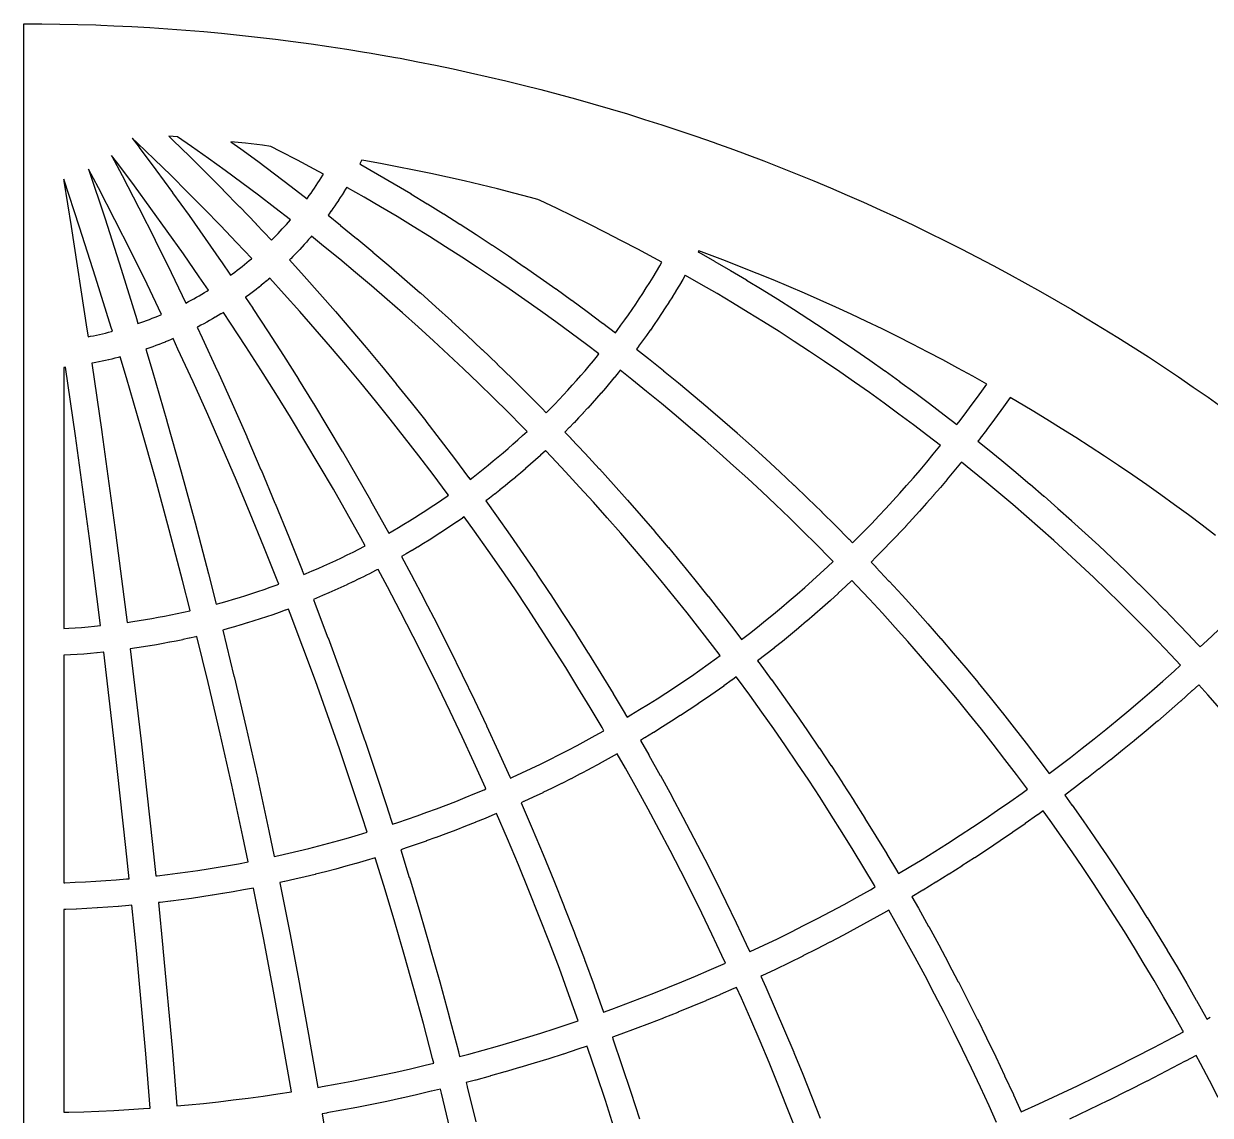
# Model space of a CAD drawing. Header units: millimetres. Extents: x -8 to 148, y -8 to 148.
# Drawn here: x 0 to 85.2, y 69.9 to 148.3 of the extents above; entities that cross this region are included whole.
import ezdxf

# ---------------------------------------------------------------- set-up
doc = ezdxf.new("R2010")
doc.units = ezdxf.units.MM
doc.layers.add('CUT_INNER', color=6, linetype='Continuous')
doc.layers.add('CUT_OUTER', color=1, linetype='Continuous')

msp = doc.modelspace()

# ---------------------------------------------------------------- linework, layer by layer
at = {"layer": 'CUT_INNER'}
for points in [[(11.7728, 136.2113), (10.579, 137.3948), (9.3749, 138.5678), (8.1606, 139.7302), (7.785, 140.0836), (8.2834, 139.4281), (8.2884, 139.4214), (9.4931, 137.8082), (9.498, 137.8015), (10.6885, 136.1779), (10.6935, 136.1711), (11.8698, 134.5371), (11.8746, 134.5303), (13.0366, 132.8861), (13.0414, 132.8792), (14.189, 131.225), (14.1938, 131.2181), (14.8558, 130.2458), (14.9832, 130.3392), (15.1593, 130.4707), (15.3343, 130.6038), (15.5081, 130.7383), (15.6807, 130.8744), (15.8521, 131.012), (16.0224, 131.1511), (16.1914, 131.2917), (16.3591, 131.4337), (16.3751, 131.4474), (15.2918, 132.599), (14.1293, 133.8134), (12.9563, 135.0175)], [(14.4683, 137.7611), (13.2623, 138.6293), (12.0487, 139.4869), (11.0413, 140.1858), (11.0329, 140.1865), (10.4123, 140.2326), (10.7056, 139.9518), (10.7116, 139.946), (11.9218, 138.7672), (11.9277, 138.7613), (13.1275, 137.5719), (13.1334, 137.566), (14.3228, 136.3662), (14.3287, 136.3602), (15.5075, 135.1501), (15.5134, 135.1441), (16.6816, 133.9237), (16.6874, 133.9176), (17.7854, 132.7504), (17.8115, 132.7763), (17.9663, 132.9324), (18.1197, 133.0898), (18.2717, 133.2486), (18.4223, 133.4087), (18.5715, 133.5701), (18.7193, 133.7328), (18.8657, 133.8968), (19.0106, 134.0621), (19.1541, 134.2286), (19.1555, 134.2303), (18.0401, 135.0939), (16.8573, 135.9933), (15.6666, 136.8824)], [(17.7552, 139.4932), (17.1373, 139.5718), (15.9186, 139.716), (14.8811, 139.8297), (15.5934, 139.3169), (15.6002, 139.3119), (16.8053, 138.4283), (16.812, 138.4233), (18.0094, 137.5292), (18.0161, 137.5242), (19.2056, 136.6196), (19.2123, 136.6145), (20.3456, 135.737), (20.3786, 135.7819), (20.507, 135.9603), (20.6339, 136.1398), (20.7591, 136.3204), (20.8829, 136.5021), (21.005, 136.6849), (21.1255, 136.8687), (21.2444, 137.0536), (21.3617, 137.2395), (21.4774, 137.4264), (21.5179, 137.4932), (20.8692, 137.8491), (19.6634, 138.497), (18.452, 139.1344)], [(9.1377, 135.0459), (7.9521, 136.6628), (6.7525, 138.2693), (6.3139, 138.8462), (7.0739, 137.4016), (7.0777, 137.3942), (8.2629, 135.0931), (8.2667, 135.0857), (9.4317, 132.7744), (9.4354, 132.7669), (10.5802, 130.4455), (10.5838, 130.4379), (11.6396, 128.2491), (11.8257, 128.347), (12.0193, 128.451), (12.212, 128.5567), (12.4038, 128.6641), (12.5946, 128.7732), (12.7845, 128.8839), (12.9734, 128.9963), (13.1614, 129.1104), (13.2632, 129.1734), (12.6091, 130.134), (11.4663, 131.7814), (10.3091, 133.4187)], [(41.7803, 133.3193), (40.6143, 133.907), (39.4432, 134.4845), (38.2671, 135.0518), (37.0861, 135.6088), (36.9201, 135.6853), (36.3951, 135.8285), (35.2084, 136.1409), (34.0191, 136.443), (32.8271, 136.7346), (31.6326, 137.0159), (30.4357, 137.2867), (29.2365, 137.5471), (28.0351, 137.797), (26.8316, 138.0364), (25.626, 138.2653), (24.4184, 138.4836), (24.2697, 138.5092), (24.2629, 138.4954), (24.2592, 138.4879), (24.1564, 138.2841), (24.1526, 138.2767), (24.1318, 138.2362), (24.2054, 138.195), (24.2127, 138.1909), (25.4084, 137.5075), (25.4156, 137.5033), (26.6053, 136.8095), (26.6125, 136.8052), (27.7961, 136.1011), (27.8033, 136.0968), (28.9807, 135.3823), (28.9878, 135.3779), (30.1589, 134.6532), (30.1661, 134.6488), (31.3308, 133.9139), (31.3379, 133.9094), (32.4962, 133.1643), (32.5032, 133.1598), (33.6549, 132.4047), (33.6619, 132.4), (34.807, 131.6349), (34.814, 131.6302), (35.9524, 130.8551), (35.9593, 130.8504), (37.0908, 130.0654), (37.0977, 130.0606), (38.2224, 129.2657), (38.2292, 129.2608), (39.3469, 128.4562), (39.3537, 128.4513), (40.4644, 127.6369), (40.4711, 127.6319), (41.5746, 126.8079), (41.5813, 126.8029), (42.4906, 126.1114), (42.6179, 126.282), (42.8915, 126.6551), (43.1618, 127.0306), (43.4288, 127.4084), (43.6925, 127.7885), (43.9529, 128.171), (44.2099, 128.5556), (44.4636, 128.9426), (44.7139, 129.3317), (44.9608, 129.723), (45.2042, 130.1164), (45.4442, 130.5119), (45.6808, 130.9095), (45.8345, 131.1731), (45.2469, 131.4954), (44.0967, 132.1135), (42.9411, 132.7214)], [(8.1198, 127.0571), (8.1223, 127.0491), (8.2055, 126.7725), (8.4084, 126.8433), (8.6152, 126.9176), (8.8215, 126.9937), (9.027, 127.0715), (9.2319, 127.1512), (9.4361, 127.2327), (9.6395, 127.3159), (9.8422, 127.4009), (9.9042, 127.4275), (8.8563, 129.6), (7.7153, 131.9139), (6.554, 134.2177), (5.3727, 136.5114), (4.6601, 137.8658), (5.8391, 134.2905), (5.8417, 134.2825), (6.9953, 130.6788), (6.9978, 130.6708)], [(2.88, 137.1332), (2.88, 136.993), (3.4076, 133.7534), (3.4089, 133.7451), (4.5427, 126.3791), (4.5439, 126.3708), (4.6228, 125.8264), (4.8063, 125.8613), (5.0219, 125.9042), (5.2371, 125.9489), (5.452, 125.9956), (5.6664, 126.0441), (5.8803, 126.0945), (6.0938, 126.1467), (6.3069, 126.2008), (6.3677, 126.2168), (6.285, 126.4917), (5.1654, 130.0974), (4.0144, 133.6932)], [(37.1109, 127.7002), (35.993, 128.4902), (34.8683, 129.2704), (33.7368, 130.0408), (32.5987, 130.8013), (31.454, 131.5518), (30.3027, 132.2923), (29.1451, 133.0228), (27.9811, 133.7431), (26.8108, 134.4532), (25.6344, 135.153), (24.452, 135.8426), (23.2636, 136.5219), (23.197, 136.5592), (23.1167, 136.4268), (23.1123, 136.4196), (22.9922, 136.2256), (22.9878, 136.2185), (22.866, 136.0255), (22.8615, 136.0184), (22.738, 135.8265), (22.7335, 135.8195), (22.6084, 135.6286), (22.6037, 135.6217), (22.477, 135.4319), (22.4723, 135.425), (22.3438, 135.2364), (22.3391, 135.2294), (22.209, 135.042), (22.2042, 135.0351), (22.0725, 134.8487), (22.0677, 134.8419), (21.9343, 134.6567), (21.9294, 134.6499), (21.8529, 134.5456), (22.746, 133.8288), (22.7525, 133.8235), (23.9097, 132.878), (23.9162, 132.8727), (25.0651, 131.9171), (25.0715, 131.9118), (26.2121, 130.9462), (26.2184, 130.9408), (27.3505, 129.9653), (27.3568, 129.9598), (28.4804, 128.9745), (28.4866, 128.969), (29.6015, 127.9739), (29.6078, 127.9683), (30.7139, 126.9635), (30.7201, 126.9579), (31.8174, 125.9435), (31.8236, 125.9378), (32.912, 124.9139), (32.9181, 124.9081), (33.9976, 123.8747), (34.0036, 123.8689), (35.074, 122.8261), (35.08, 122.8203), (36.1413, 121.7682), (36.1472, 121.7623), (37.1992, 120.701), (37.2051, 120.695), (37.5254, 120.3662), (37.8142, 120.6576), (38.1371, 120.989), (38.457, 121.3232), (38.774, 121.6602), (39.0881, 121.9999), (39.3991, 122.3424), (39.7072, 122.6876), (40.0123, 123.0354), (40.3143, 123.3859), (40.6132, 123.739), (40.909, 124.0947), (41.2018, 124.453), (41.3146, 124.5936), (40.4224, 125.272), (39.3257, 126.091), (38.2218, 126.9004)], [(32.6668, 122.4907), (31.5934, 123.5183), (30.5111, 124.5364), (29.4199, 125.5451), (28.3199, 126.5442), (27.2113, 127.5337), (26.0941, 128.5135), (24.9683, 129.4835), (23.8342, 130.4436), (22.6917, 131.3938), (21.5409, 132.334), (20.6626, 133.039), (20.6168, 132.9849), (20.6113, 132.9785), (20.4624, 132.8056), (20.4569, 132.7993), (20.3064, 132.6277), (20.3009, 132.6215), (20.1489, 132.4512), (20.1433, 132.445), (19.9899, 132.2761), (19.9842, 132.2699), (19.8293, 132.1023), (19.8236, 132.0962), (19.6673, 131.93), (19.6615, 131.9239), (19.5037, 131.7591), (19.4979, 131.7531), (19.3386, 131.5896), (19.3328, 131.5836), (19.1721, 131.4216), (19.1662, 131.4156), (19.0893, 131.3394), (20.139, 130.1837), (20.1446, 130.1775), (21.2695, 128.9171), (21.2751, 128.9108), (22.389, 127.6407), (22.3944, 127.6344), (23.4972, 126.3545), (23.5027, 126.3482), (24.5942, 125.0588), (24.5996, 125.0523), (25.6799, 123.7535), (25.6852, 123.747), (26.7541, 122.4387), (26.7594, 122.4322), (27.8168, 121.1147), (27.822, 121.1081), (28.8679, 119.7814), (28.8731, 119.7748), (29.9074, 118.439), (29.9125, 118.4324), (30.9351, 117.0876), (30.9401, 117.0809), (31.9509, 115.7273), (31.9559, 115.7205), (32.053, 115.5881), (32.2746, 115.7565), (32.6404, 116.0398), (33.0037, 116.3262), (33.3645, 116.6158), (33.7228, 116.9085), (34.0785, 117.2044), (34.4316, 117.5033), (34.7821, 117.8053), (35.13, 118.1103), (35.4751, 118.4184), (35.8176, 118.7295), (36.1448, 119.0319), (35.8327, 119.3523), (34.7866, 120.4076), (33.7312, 121.4538)], [(48.4727, 131.9025), (48.48, 131.8984), (49.621, 131.2463), (49.6282, 131.2421), (50.7634, 130.5801), (50.7706, 130.5758), (51.9, 129.9039), (51.9072, 129.8996), (53.0306, 129.2179), (53.0378, 129.2135), (54.1552, 128.522), (54.1623, 128.5176), (55.2737, 127.8163), (55.2808, 127.8118), (56.386, 127.1009), (56.393, 127.0964), (57.492, 126.3758), (57.499, 126.3712), (58.5917, 125.6411), (58.5986, 125.6364), (59.6849, 124.8968), (59.6918, 124.8921), (60.7715, 124.1431), (60.7784, 124.1383), (61.8515, 123.3798), (61.8583, 123.3749), (62.9249, 122.6072), (62.9316, 122.6022), (63.9914, 121.8252), (63.9981, 121.8202), (65.0511, 121.0339), (65.0578, 121.0289), (66.1038, 120.2335), (66.1105, 120.2284), (67.0244, 119.5207), (67.1661, 119.7037), (67.6133, 120.2918), (68.0554, 120.8838), (68.4922, 121.4796), (68.9239, 122.0792), (69.1719, 122.4301), (68.1739, 122.989), (67.0981, 123.5792), (66.0171, 124.1601), (64.9311, 124.7314), (63.8401, 125.2933), (62.7443, 125.8456), (61.6437, 126.3884), (60.5385, 126.9215), (59.4286, 127.445), (58.3142, 127.9587), (57.1953, 128.4627), (56.0721, 128.957), (54.9446, 129.4414), (53.8129, 129.9159), (52.6772, 130.3806), (51.5374, 130.8353), (50.3937, 131.2801), (49.2462, 131.7148), (48.489, 131.9941), (48.4474, 131.9167)], [(27.3575, 118.596), (26.3168, 119.9162), (25.2646, 121.2272), (24.201, 122.529), (23.1261, 123.8214), (22.04, 125.1044), (20.9427, 126.3779), (19.8343, 127.6418), (18.7149, 128.8959), (17.6789, 130.0364), (17.6093, 129.9764), (17.6029, 129.971), (17.4287, 129.8235), (17.4223, 129.8182), (17.2469, 129.6722), (17.2404, 129.6669), (17.0637, 129.5225), (17.0572, 129.5173), (16.8792, 129.3744), (16.8726, 129.3692), (16.6934, 129.2279), (16.6868, 129.2228), (16.5064, 129.0831), (16.4998, 129.078), (16.3181, 128.9399), (16.3114, 128.9348), (16.1286, 128.7983), (16.1219, 128.7933), (15.9378, 128.6584), (15.931, 128.6534), (15.9294, 128.6522), (16.4502, 127.8729), (16.4548, 127.8659), (17.5587, 126.1821), (17.5632, 126.1751), (18.6524, 124.4818), (18.6569, 124.4747), (19.7313, 122.772), (19.7357, 122.7649), (20.7952, 121.0528), (20.7995, 121.0457), (21.844, 119.3244), (21.8483, 119.3173), (22.8777, 117.587), (22.882, 117.5797), (23.8963, 115.8405), (23.9005, 115.8333), (24.8995, 114.0853), (24.9036, 114.078), (25.8874, 112.3214), (25.8915, 112.314), (26.2101, 111.7332), (26.5084, 111.9037), (26.908, 112.1368), (27.3057, 112.3733), (27.7012, 112.6133), (28.0946, 112.8568), (28.4859, 113.1037), (28.875, 113.354), (29.2619, 113.6076), (29.6466, 113.8647), (30.029, 114.125), (30.4092, 114.3888), (30.503, 114.455), (30.41, 114.5818), (29.4042, 115.9288), (28.3867, 117.2669)], [(60.74, 121.8143), (59.6737, 122.5679), (58.6008, 123.3122), (57.5215, 124.047), (56.4358, 124.7725), (55.3438, 125.4884), (54.2456, 126.1948), (53.1413, 126.8915), (52.031, 127.5786), (50.9147, 128.256), (49.7925, 128.9236), (48.6646, 129.5814), (47.5309, 130.2294), (47.5127, 130.2396), (47.3373, 129.9387), (47.333, 129.9314), (47.0922, 129.5266), (47.0879, 129.5194), (46.8435, 129.1167), (46.8391, 129.1096), (46.5912, 128.7091), (46.5868, 128.702), (46.3355, 128.3036), (46.331, 128.2965), (46.0761, 127.9004), (46.0716, 127.8933), (45.8133, 127.4994), (45.8087, 127.4924), (45.547, 127.1008), (45.5423, 127.0938), (45.2772, 126.7045), (45.2725, 126.6976), (45.004, 126.3106), (44.9992, 126.3037), (44.7273, 125.919), (44.7224, 125.9122), (44.4472, 125.5299), (44.4423, 125.5231), (44.1638, 125.1433), (44.1588, 125.1365), (44.0086, 124.9354), (44.8613, 124.2632), (44.8678, 124.258), (45.9419, 123.396), (45.9484, 123.3907), (47.0149, 122.5193), (47.0214, 122.514), (48.0803, 121.6334), (48.0867, 121.628), (49.1378, 120.7381), (49.1442, 120.7327), (50.1875, 119.8337), (50.1938, 119.8282), (51.2293, 118.9201), (51.2355, 118.9146), (52.263, 117.9975), (52.2692, 117.9919), (53.2887, 117.0659), (53.2949, 117.0603), (54.3062, 116.1254), (54.3123, 116.1197), (55.3154, 115.1761), (55.3215, 115.1703), (56.3164, 114.2179), (56.3224, 114.2121), (57.3089, 113.2511), (57.3149, 113.2452), (58.2929, 112.2756), (58.2989, 112.2697), (59.2684, 111.2916), (59.2743, 111.2857), (59.5186, 111.0349), (59.8644, 111.3777), (60.3845, 111.9024), (60.9001, 112.4316), (61.4109, 112.9653), (61.9172, 113.5034), (62.4187, 114.0459), (62.9154, 114.5928), (63.4074, 115.144), (63.8945, 115.6995), (64.3768, 116.2591), (64.8541, 116.823), (65.3265, 117.391), (65.794, 117.9632), (65.8346, 118.0137), (64.9383, 118.7077), (63.8989, 119.498), (62.8527, 120.2793), (61.7997, 121.0514)], [(21.2255, 116.6089), (20.2004, 118.332), (19.1603, 120.046), (18.1052, 121.751), (17.0354, 123.4466), (15.9507, 125.1329), (14.8514, 126.8096), (14.3368, 127.5798), (14.1681, 127.4755), (14.161, 127.4711), (13.9659, 127.3527), (13.9587, 127.3484), (13.7626, 127.2317), (13.7554, 127.2275), (13.5583, 127.1125), (13.551, 127.1083), (13.3529, 126.9951), (13.3456, 126.991), (13.1465, 126.8795), (13.1392, 126.8754), (12.9391, 126.7657), (12.9318, 126.7617), (12.7307, 126.6537), (12.7233, 126.6497), (12.5214, 126.5435), (12.514, 126.5396), (12.4604, 126.512), (12.816, 125.7581), (12.8196, 125.7505), (13.9032, 123.3999), (13.9067, 123.3923), (14.9697, 121.0324), (14.9731, 121.0247), (16.0156, 118.6556), (16.0189, 118.6479), (17.0406, 116.2698), (17.0439, 116.2621), (18.0448, 113.8751), (18.0481, 113.8674), (19.0281, 111.4718), (19.0313, 111.4641), (19.9904, 109.06), (19.9934, 109.0522), (20.1063, 108.7619), (20.2886, 108.8364), (20.7153, 109.0154), (21.1404, 109.198), (21.5639, 109.3843), (21.9857, 109.5744), (22.4059, 109.768), (22.8243, 109.9654), (23.241, 110.1664), (23.656, 110.371), (24.0691, 110.5793), (24.4804, 110.7911), (24.5243, 110.8142), (24.2102, 111.3869), (23.2305, 113.1362), (22.2356, 114.8769)], [(10.2763, 119.777), (11.3034, 116.1352), (11.3056, 116.1271), (12.3009, 112.4765), (12.3031, 112.4684), (13.2665, 108.8092), (13.2686, 108.8011), (13.819, 106.6338), (14.1681, 106.729), (14.6134, 106.8546), (15.0576, 106.984), (15.5006, 107.1174), (15.9425, 107.2546), (16.3831, 107.3956), (16.8225, 107.5405), (17.2606, 107.6892), (17.6974, 107.8418), (18.1328, 107.9981), (18.3169, 108.066), (18.2055, 108.3524), (17.2495, 110.7487), (16.2726, 113.1365), (15.2749, 115.5157), (14.2565, 117.8862), (13.2174, 120.2476), (12.1578, 122.5999), (11.0777, 124.9429), (10.7251, 125.6905), (10.5963, 125.6352), (10.5886, 125.6319), (10.3781, 125.5437), (10.3704, 125.5405), (10.1592, 125.454), (10.1514, 125.4509), (9.9395, 125.3663), (9.9317, 125.3633), (9.719, 125.2806), (9.7112, 125.2776), (9.4978, 125.1967), (9.4899, 125.1938), (9.2759, 125.1148), (9.268, 125.1119), (9.0532, 125.0348), (9.0453, 125.032), (8.8299, 124.9568), (8.822, 124.9541), (8.7592, 124.9328), (9.2128, 123.4258), (9.2152, 123.4177), (10.274, 119.785)], [(2.88, 123.632), (2.88, 104.8794), (3.2366, 104.8997), (3.6983, 104.9299), (4.1596, 104.9642), (4.6207, 105.0025), (5.0814, 105.0449), (5.5127, 105.0883), (4.7165, 111.3474), (3.7126, 118.7238), (2.999, 123.6451)], [(8.4295, 119.2518), (7.373, 122.8765), (6.9214, 124.3772), (6.7917, 124.343), (6.7836, 124.3409), (6.5624, 124.2848), (6.5543, 124.2827), (6.3326, 124.2285), (6.3245, 124.2265), (6.1023, 124.1742), (6.0942, 124.1724), (5.8716, 124.122), (5.8634, 124.1202), (5.6404, 124.0718), (5.6322, 124.07), (5.4088, 124.0235), (5.4006, 124.0219), (5.1768, 123.9774), (5.1686, 123.9758), (4.9444, 123.9332), (4.9362, 123.9317), (4.8985, 123.9249), (5.6133, 118.9952), (5.6145, 118.9869), (6.6195, 111.6022), (6.6206, 111.5939), (7.4184, 105.3225), (7.8364, 105.3831), (8.2937, 105.4535), (8.7503, 105.5279), (9.2063, 105.6062), (9.6615, 105.6886), (10.1161, 105.7749), (10.5698, 105.8651), (11.0228, 105.9593), (11.4749, 106.0575), (11.9262, 106.1596), (11.9567, 106.1668), (11.4087, 108.3245), (10.4474, 111.9755), (9.4544, 115.6181)], [(53.9968, 113.7804), (52.9998, 114.7184), (51.9946, 115.6475), (50.9814, 116.5679), (49.9602, 117.4794), (48.931, 118.3819), (47.894, 119.2754), (46.8493, 120.1599), (45.7969, 121.0351), (44.7369, 121.9012), (43.6693, 122.758), (42.8327, 123.4176), (42.6965, 123.248), (42.6913, 123.2415), (42.3932, 122.8767), (42.3879, 122.8702), (42.0867, 122.5081), (42.0813, 122.5017), (41.777, 122.1422), (41.7715, 122.1358), (41.4641, 121.779), (41.4586, 121.7726), (41.148, 121.4185), (41.1424, 121.4122), (40.8288, 121.0608), (40.8232, 121.0546), (40.5065, 120.7059), (40.5008, 120.6997), (40.1811, 120.3538), (40.1754, 120.3477), (39.8526, 120.0046), (39.8468, 119.9985), (39.5211, 119.6583), (39.5153, 119.6523), (39.1866, 119.3149), (39.1807, 119.3089), (38.86, 118.9853), (39.287, 118.5391), (39.2928, 118.5331), (40.3167, 117.4446), (40.3224, 117.4385), (41.3368, 116.3411), (41.3425, 116.335), (42.3472, 115.2288), (42.3528, 115.2226), (43.3479, 114.1077), (43.3535, 114.1014), (44.3388, 112.9779), (44.3443, 112.9716), (45.3197, 111.8395), (45.3252, 111.8331), (46.2907, 110.6926), (46.2961, 110.6862), (47.2516, 109.5372), (47.257, 109.5308), (48.2025, 108.3735), (48.2077, 108.367), (49.1431, 107.2016), (49.1483, 107.195), (50.0735, 106.0215), (50.0786, 106.0149), (50.9935, 104.8333), (50.9986, 104.8267), (51.5579, 104.0911), (52.1225, 104.5283), (52.7027, 104.9857), (53.2789, 105.4481), (53.851, 105.9156), (54.4191, 106.388), (54.9829, 106.8653), (55.5426, 107.3476), (56.0981, 107.8347), (56.6493, 108.3267), (57.1962, 108.8234), (57.7387, 109.3249), (58.138, 109.7006), (57.9019, 109.9429), (56.9383, 110.915), (55.9661, 111.8787), (54.9856, 112.8339)], [(45.7728, 108.3127), (44.8226, 109.4552), (43.8625, 110.5894), (42.8925, 111.7151), (41.9127, 112.8323), (40.9232, 113.941), (39.9241, 115.0409), (38.9154, 116.1321), (37.8972, 117.2144), (37.4793, 117.6511), (37.4699, 117.6422), (37.4637, 117.6365), (37.1178, 117.3168), (37.1117, 117.3111), (36.763, 116.9944), (36.7568, 116.9888), (36.4053, 116.6751), (36.3991, 116.6696), (36.0449, 116.359), (36.0386, 116.3535), (35.6818, 116.046), (35.6754, 116.0406), (35.3159, 115.7362), (35.3095, 115.7309), (34.9473, 115.4297), (34.9409, 115.4243), (34.5761, 115.1263), (34.5696, 115.121), (34.2022, 114.8262), (34.1957, 114.821), (33.8258, 114.5294), (33.8192, 114.5242), (33.4467, 114.2358), (33.4401, 114.2307), (33.1858, 114.0374), (33.9468, 112.9803), (33.9517, 112.9734), (34.9267, 111.5938), (34.9315, 111.5869), (35.8945, 110.1989), (35.8992, 110.192), (36.85, 108.7955), (36.8547, 108.7886), (37.7933, 107.3839), (37.7979, 107.3769), (38.7242, 105.9641), (38.7288, 105.957), (39.6427, 104.5362), (39.6472, 104.5291), (40.5487, 103.1003), (40.5531, 103.0932), (41.4421, 101.6567), (41.4465, 101.6495), (42.3229, 100.2052), (42.3272, 100.198), (43.191, 98.7462), (43.1952, 98.7389), (43.3288, 98.5099), (43.6037, 98.6734), (44.2353, 99.0567), (44.8635, 99.4455), (45.4883, 99.8397), (46.1097, 100.2394), (46.7276, 100.6445), (47.3419, 101.0549), (47.9525, 101.4707), (48.5596, 101.8918), (49.1629, 102.3182), (49.7625, 102.7499), (50.0214, 102.9397), (49.4728, 103.6612), (48.5631, 104.8361), (47.6431, 106.0031), (46.713, 107.162)], [(78.7262, 106.7221), (77.7909, 107.6332), (76.8477, 108.5361), (75.8966, 109.4308), (74.9378, 110.3172), (73.9712, 111.1951), (72.9971, 112.0646), (72.0153, 112.9255), (71.0262, 113.7778), (70.0296, 114.6215), (69.0257, 115.4565), (68.0145, 116.2826), (67.341, 116.8232), (67.2887, 116.7581), (67.2835, 116.7516), (66.8107, 116.173), (66.8054, 116.1665), (66.3276, 115.5921), (66.3222, 115.5857), (65.8395, 115.0154), (65.834, 115.009), (65.3463, 114.443), (65.3408, 114.4367), (64.8481, 113.8749), (64.8426, 113.8686), (64.3451, 113.3112), (64.3394, 113.305), (63.8371, 112.7519), (63.8314, 112.7457), (63.3242, 112.197), (63.3185, 112.1909), (62.8065, 111.6467), (62.8008, 111.6406), (62.2841, 111.1009), (62.2783, 111.0948), (61.7569, 110.5596), (61.751, 110.5537), (61.225, 110.023), (61.2191, 110.0171), (60.8529, 109.6541), (61.1935, 109.2983), (61.1993, 109.2922), (62.1429, 108.2891), (62.1486, 108.283), (63.0835, 107.2716), (63.0891, 107.2655), (64.0151, 106.246), (64.0207, 106.2398), (64.9378, 105.2123), (64.9433, 105.2061), (65.8514, 104.1706), (65.8569, 104.1643), (66.7559, 103.121), (66.7613, 103.1146), (67.6512, 102.0635), (67.6566, 102.057), (68.5372, 100.9982), (68.5425, 100.9917), (69.4139, 99.9252), (69.4192, 99.9187), (70.2812, 98.8446), (70.2864, 98.8381), (71.1391, 97.7565), (71.1442, 97.7499), (71.9874, 96.661), (71.9925, 96.6543), (72.8261, 95.5581), (72.8311, 95.5514), (73.636, 94.4735), (74.3112, 94.9776), (75.1689, 95.6298), (76.0209, 96.2895), (76.8672, 96.9566), (77.7075, 97.6311), (78.542, 98.3129), (79.3704, 99.0019), (80.1928, 99.6981), (81.0092, 100.4015), (81.8193, 101.112), (82.6232, 101.8295), (83.088, 102.2517), (82.3868, 102.997), (81.4839, 103.9402), (80.5728, 104.8755), (79.6535, 105.8028)], [(37.1162, 104.9148), (36.1945, 106.3207), (35.2606, 107.7184), (34.3145, 109.1079), (33.3563, 110.4891), (32.3861, 111.8619), (31.6356, 112.9044), (31.5139, 112.8184), (31.507, 112.8136), (31.12, 112.5451), (31.1131, 112.5404), (30.7237, 112.2753), (30.7168, 112.2706), (30.3251, 112.0089), (30.3181, 112.0043), (29.9242, 111.746), (29.9172, 111.7414), (29.521, 111.4866), (29.514, 111.4821), (29.1156, 111.2308), (29.1085, 111.2263), (28.708, 110.9785), (28.7008, 110.9741), (28.2981, 110.7297), (28.2909, 110.7254), (27.8861, 110.4846), (27.8789, 110.4803), (27.472, 110.243), (27.4648, 110.2388), (27.1295, 110.0472), (27.8168, 108.768), (27.8208, 108.7606), (28.7582, 106.9788), (28.7621, 106.9714), (29.6839, 105.1815), (29.6877, 105.174), (30.5939, 103.3761), (30.5977, 103.3686), (31.4882, 101.5629), (31.4918, 101.5554), (32.3665, 99.7419), (32.3701, 99.7344), (33.229, 97.9134), (33.2325, 97.9058), (34.0754, 96.0774), (34.0789, 96.0698), (34.9058, 94.2341), (34.9092, 94.2264), (34.9505, 94.1327), (35.1084, 94.2038), (35.7793, 94.5131), (36.4475, 94.8283), (37.113, 95.1493), (37.7756, 95.476), (38.4353, 95.8086), (39.0921, 96.1468), (39.7459, 96.4908), (40.3968, 96.8405), (41.0445, 97.1959), (41.6686, 97.5454), (41.5388, 97.7681), (40.6793, 99.2128), (39.8072, 100.6499), (38.9226, 102.0794), (38.0256, 103.501)], [(28.8775, 102.5157), (27.9751, 104.3061), (27.0571, 106.0885), (26.1235, 107.8629), (25.4436, 109.1283), (25.3707, 109.09), (25.3633, 109.0861), (24.9445, 108.8704), (24.937, 108.8666), (24.5164, 108.6546), (24.5089, 108.6509), (24.0865, 108.4426), (24.0789, 108.4389), (23.6547, 108.2342), (23.6471, 108.2306), (23.2211, 108.0297), (23.2135, 108.0262), (22.7857, 107.829), (22.7781, 107.8255), (22.3486, 107.632), (22.341, 107.6286), (21.9098, 107.4389), (21.9021, 107.4356), (21.4694, 107.2496), (21.4617, 107.2464), (21.0273, 107.0642), (21.0195, 107.061), (20.8023, 106.9721), (20.9315, 106.6399), (20.9345, 106.6321), (21.8516, 104.2116), (21.8545, 104.2038), (22.7504, 101.7754), (22.7532, 101.7676), (23.6279, 99.3315), (23.6307, 99.3236), (24.484, 96.88), (24.4867, 96.8721), (25.3187, 94.4211), (25.3214, 94.4132), (26.1319, 91.9551), (26.1345, 91.9471), (26.4911, 90.8333), (26.8633, 90.956), (27.5629, 91.1935), (28.2604, 91.4371), (28.9558, 91.6867), (29.6489, 91.9425), (30.3398, 92.2042), (31.0284, 92.472), (31.7146, 92.7457), (32.3984, 93.0255), (33.0797, 93.3112), (33.1929, 93.3598), (33.1535, 93.4493), (32.33, 95.2774), (31.4906, 97.0982), (30.6354, 98.9116), (29.7643, 100.7175)], [(67.9244, 98.7137), (67.0584, 99.7737), (66.1831, 100.8261), (65.2986, 101.8708), (64.4051, 102.9078), (63.5026, 103.937), (62.5911, 104.9582), (61.6707, 105.9714), (60.7416, 106.9766), (59.8037, 107.9736), (59.4723, 108.3197), (59.0512, 107.9236), (59.0451, 107.9179), (58.4964, 107.4107), (58.4902, 107.405), (57.9371, 106.9026), (57.9309, 106.897), (57.3735, 106.3995), (57.3672, 106.394), (56.8054, 105.9013), (56.7991, 105.8958), (56.2331, 105.4081), (56.2267, 105.4026), (55.6564, 104.9199), (55.65, 104.9145), (55.0755, 104.4367), (55.0691, 104.4314), (54.4905, 103.9586), (54.484, 103.9534), (53.9012, 103.4857), (53.8947, 103.4805), (53.3079, 103.0179), (53.3013, 103.0127), (52.7108, 102.5555), (52.8023, 102.4331), (52.8073, 102.4264), (53.6909, 101.2212), (53.6958, 101.2145), (54.5689, 100.0017), (54.5738, 99.9948), (55.4362, 98.7745), (55.441, 98.7676), (56.2928, 97.5398), (56.2976, 97.5329), (57.1386, 96.2977), (57.1433, 96.2907), (57.9735, 95.0482), (57.9781, 95.0412), (58.7975, 93.7915), (58.8021, 93.7845), (59.6105, 92.5276), (59.615, 92.5206), (60.4124, 91.2568), (60.4168, 91.2496), (61.2032, 89.9789), (61.2076, 89.9718), (61.9828, 88.6942), (61.9871, 88.687), (62.7512, 87.4028), (62.7554, 87.3956), (62.8184, 87.2875), (63.5961, 87.7502), (64.5173, 88.3092), (65.4336, 88.8762), (66.3449, 89.4512), (67.2512, 90.0341), (68.1523, 90.625), (69.0483, 91.2236), (69.939, 91.8301), (70.8243, 92.4443), (71.7043, 93.0662), (72.0857, 93.3407), (71.2952, 94.3992), (70.4667, 95.4888), (69.6287, 96.5712), (68.7812, 97.6461)], [(15.9725, 97.7507), (16.8076, 94.0601), (16.8094, 94.0519), (17.6122, 90.3542), (17.614, 90.346), (17.9946, 88.5163), (18.324, 88.5879), (19.0446, 88.7509), (19.7637, 88.9202), (20.4814, 89.0958), (21.1974, 89.2777), (21.9119, 89.4658), (22.6247, 89.6601), (23.3357, 89.8607), (24.045, 90.0674), (24.6609, 90.2528), (24.3072, 91.3578), (23.4993, 93.8079), (22.67, 96.251), (21.8194, 98.6867), (20.9476, 101.1148), (20.0546, 103.5353), (19.1406, 105.9479), (19.0129, 106.2763), (18.7934, 106.1953), (18.7855, 106.1924), (18.3422, 106.0333), (18.3343, 106.0305), (17.8896, 105.8752), (17.8817, 105.8725), (17.4357, 105.721), (17.4277, 105.7184), (16.9804, 105.5709), (16.9724, 105.5683), (16.5238, 105.4247), (16.5158, 105.4222), (16.066, 105.2825), (16.058, 105.28), (15.6069, 105.1443), (15.5989, 105.1419), (15.1467, 105.0101), (15.1386, 105.0078), (14.6853, 104.8799), (14.6772, 104.8777), (14.2886, 104.7717), (15.1014, 101.4501), (15.1033, 101.442), (15.9706, 97.7589)], [(12.4262, 104.3048), (12.3622, 104.2898), (12.354, 104.2879), (11.8946, 104.1839), (11.8864, 104.1821), (11.4261, 104.0822), (11.4179, 104.0804), (10.9567, 103.9845), (10.9485, 103.9828), (10.4865, 103.8909), (10.4783, 103.8893), (10.0156, 103.8015), (10.0073, 103.7999), (9.5438, 103.7161), (9.5355, 103.7147), (9.0713, 103.6349), (9.0631, 103.6335), (8.5981, 103.5578), (8.5899, 103.5565), (8.1243, 103.4848), (8.116, 103.4836), (7.654, 103.4166), (8.4381, 96.7913), (8.4391, 96.783), (9.2504, 89.3745), (9.2513, 89.3662), (9.4781, 87.1137), (9.5839, 87.1253), (10.3176, 87.2121), (11.0505, 87.3053), (11.7825, 87.405), (12.5137, 87.511), (13.2439, 87.6234), (13.9731, 87.7421), (14.7012, 87.8672), (15.4282, 87.9987), (16.114, 88.1289), (15.7351, 89.951), (14.934, 93.6405), (14.1007, 97.3229), (13.2354, 100.9978)], [(3.6929, 86.6616), (4.4308, 86.6971), (5.1684, 86.739), (5.9057, 86.7873), (6.6424, 86.842), (7.3787, 86.9032), (7.5678, 86.9206), (7.3414, 89.1696), (6.5309, 96.5698), (5.7483, 103.1824), (5.7466, 103.1822), (5.7383, 103.1813), (5.2696, 103.1341), (5.2613, 103.1333), (4.7922, 103.0902), (4.7839, 103.0895), (4.3145, 103.0505), (4.3061, 103.0498), (3.8364, 103.0149), (3.828, 103.0143), (3.358, 102.9835), (3.3496, 102.983), (2.88, 102.9563), (2.88, 86.6303), (2.9546, 86.6326)], [(57.9934, 91.4925), (57.1895, 92.7423), (56.3748, 93.985), (55.5492, 95.2205), (54.7129, 96.4488), (53.8659, 97.6698), (53.0082, 98.8833), (52.1401, 100.0893), (51.2614, 101.2877), (51.1743, 101.4042), (50.8944, 101.199), (50.8877, 101.1941), (50.2813, 100.7576), (50.2745, 100.7527), (49.6643, 100.3215), (49.6574, 100.3167), (49.0435, 99.8908), (49.0366, 99.886), (48.419, 99.4655), (48.412, 99.4608), (47.7908, 99.0457), (47.7838, 99.0411), (47.1589, 98.6314), (47.1519, 98.6268), (46.5235, 98.2226), (46.5164, 98.2181), (45.8845, 97.8194), (45.8774, 97.815), (45.242, 97.4218), (45.2349, 97.4174), (44.5961, 97.0298), (44.5889, 97.0255), (44.2924, 96.8491), (44.8888, 95.8056), (44.8929, 95.7983), (45.7184, 94.3243), (45.7225, 94.317), (46.5351, 92.8358), (46.5391, 92.8285), (47.3387, 91.3403), (47.3426, 91.3329), (48.1292, 89.8378), (48.1331, 89.8304), (48.9066, 88.3284), (48.9104, 88.321), (49.6708, 86.8124), (49.6746, 86.8049), (50.4218, 85.2897), (50.4254, 85.2822), (51.1594, 83.7605), (51.163, 83.753), (51.8836, 82.225), (51.8872, 82.2174), (52.1427, 81.6632), (52.1843, 81.6824), (53.1588, 82.1421), (54.1294, 82.6102), (55.0958, 83.0868), (56.0581, 83.5718), (57.016, 84.0652), (57.9696, 84.5669), (58.9188, 85.0769), (59.8635, 85.5952), (60.8037, 86.1217), (61.1577, 86.324), (61.099, 86.4247), (60.3392, 87.7018), (59.5683, 88.9721), (58.7863, 90.2358)], [(46.4281, 88.9475), (45.6454, 90.4352), (44.8497, 91.916), (44.0412, 93.3898), (43.2198, 94.8565), (42.6322, 95.8845), (42.6309, 95.8837), (41.979, 95.5186), (41.9717, 95.5146), (41.3166, 95.1552), (41.3092, 95.1512), (40.651, 94.7975), (40.6436, 94.7936), (39.9824, 94.4457), (39.975, 94.4418), (39.3107, 94.0997), (39.3032, 94.0959), (38.636, 93.7596), (38.6285, 93.7559), (37.9584, 93.4254), (37.9509, 93.4217), (37.2779, 93.0971), (37.2703, 93.0935), (36.5945, 92.7748), (36.5869, 92.7713), (35.9084, 92.4584), (35.9008, 92.455), (35.7237, 92.3752), (36.5182, 90.526), (36.5215, 90.5183), (37.3001, 88.6616), (37.3033, 88.6539), (38.0656, 86.7904), (38.0688, 86.7827), (38.8148, 84.9126), (38.8179, 84.9048), (39.5476, 83.0284), (39.5506, 83.0206), (40.2639, 81.1378), (40.2668, 81.13), (40.9637, 79.2411), (40.9666, 79.2332), (41.6432, 77.3486), (42.2321, 77.5601), (43.2431, 77.9331), (44.2507, 78.3148), (45.255, 78.7054), (46.2558, 79.1047), (47.2532, 79.5127), (48.2469, 79.9294), (49.2369, 80.3547), (50.2232, 80.7887), (50.3958, 80.8664), (50.1453, 81.4098), (49.4282, 82.9302), (48.6979, 84.4443), (47.9544, 85.9519), (47.1978, 87.453)], [(35.5278, 87.923), (34.7525, 89.772), (33.9661, 91.6023), (33.8338, 91.5455), (33.8261, 91.5422), (33.137, 91.2532), (33.1293, 91.25), (32.4377, 90.9671), (32.4299, 90.964), (31.736, 90.6871), (31.7282, 90.684), (31.0318, 90.4132), (31.024, 90.4102), (30.3252, 90.1455), (30.3174, 90.1426), (29.6164, 89.884), (29.6085, 89.8811), (28.9053, 89.6286), (28.8974, 89.6258), (28.192, 89.3795), (28.1841, 89.3767), (27.4765, 89.1366), (27.4686, 89.1339), (27.0723, 89.0032), (27.6937, 87.0021), (27.6961, 86.9941), (28.4421, 84.5156), (28.4444, 84.5076), (29.1687, 82.0227), (29.171, 82.0146), (29.8736, 79.5235), (29.8759, 79.5154), (30.5567, 77.0182), (30.5588, 77.0101), (31.2178, 74.5071), (31.2199, 74.499), (31.3086, 74.1497), (31.9586, 74.3209), (32.9982, 74.6043), (34.0353, 74.8968), (35.0698, 75.1983), (36.1016, 75.5089), (37.1307, 75.8284), (38.1569, 76.1569), (39.1803, 76.4944), (39.8306, 76.7151), (39.1609, 78.5804), (38.467, 80.4615), (37.7566, 82.3364), (37.0299, 84.2051), (36.287, 86.0673)], [(80.4764, 80.7876), (79.7663, 81.9578), (79.046, 83.1218), (78.3155, 84.2795), (77.575, 85.4307), (76.8245, 86.5755), (76.064, 87.7136), (75.2936, 88.8451), (74.5134, 89.9698), (73.7234, 91.0876), (73.2178, 91.7899), (72.8227, 91.5055), (72.8158, 91.5006), (71.929, 90.8739), (71.9222, 90.8691), (71.0299, 90.2501), (71.023, 90.2454), (70.1254, 89.6342), (70.1185, 89.6295), (69.2155, 89.0262), (69.2086, 89.0216), (68.3004, 88.4262), (68.2934, 88.4216), (67.3801, 87.8342), (67.373, 87.8297), (66.4546, 87.2502), (66.4475, 87.2458), (65.5241, 86.6743), (65.5169, 86.6699), (64.5886, 86.1066), (64.5814, 86.1023), (63.7816, 85.6265), (64.254, 84.8), (64.2581, 84.7927), (64.9883, 83.4889), (64.9923, 83.4816), (65.7111, 82.1714), (65.7151, 82.1641), (66.4224, 80.8477), (66.4263, 80.8403), (67.1221, 79.5178), (67.126, 79.5104), (67.8102, 78.1818), (67.814, 78.1744), (68.4866, 76.8399), (68.4904, 76.8324), (69.1513, 75.4922), (69.155, 75.4847), (69.8042, 74.1387), (69.8078, 74.1311), (70.4453, 72.7795), (70.4488, 72.7719), (71.0744, 71.4149), (71.0779, 71.4072), (71.6252, 70.1922), (72.8936, 70.7635), (74.2866, 71.4057), (75.674, 72.0601), (77.0556, 72.7265), (78.4313, 73.4049), (79.8011, 74.0953), (81.1648, 74.7977), (82.5223, 75.5119), (83.2828, 75.9205), (83.2139, 76.0461), (82.5451, 77.2404), (81.8658, 78.4288), (81.1763, 79.6112)], [(19.8333, 79.1882), (20.5066, 75.4647), (20.5081, 75.4565), (21.1135, 71.9329), (21.4418, 71.9894), (22.5022, 72.1811), (23.5608, 72.3821), (24.6176, 72.5923), (25.6726, 72.8117), (26.7256, 73.0404), (27.7766, 73.2782), (28.8255, 73.5252), (29.4476, 73.6774), (29.36, 74.0223), (28.7032, 76.5173), (28.0246, 79.0064), (27.3243, 81.4894), (26.6023, 83.9663), (25.8588, 86.4368), (25.2422, 88.4226), (24.5944, 88.2277), (24.5863, 88.2253), (23.869, 88.0162), (23.8609, 88.0139), (23.1418, 87.8111), (23.1337, 87.8088), (22.4129, 87.6123), (22.4048, 87.6101), (21.6822, 87.4199), (21.6741, 87.4178), (20.9499, 87.2339), (20.9418, 87.2319), (20.216, 87.0543), (20.2079, 87.0523), (19.4806, 86.8811), (19.4724, 86.8792), (18.7437, 86.7143), (18.7355, 86.7125), (18.3855, 86.6365), (18.3862, 86.6333), (19.1244, 82.9221), (19.126, 82.9139), (19.8318, 79.1964)], [(15.7823, 86.1116), (15.774, 86.1101), (15.0388, 85.9771), (15.0305, 85.9757), (14.2941, 85.8492), (14.2859, 85.8478), (13.5484, 85.7277), (13.5401, 85.7264), (12.8016, 85.6127), (12.7933, 85.6115), (12.0539, 85.5042), (12.0456, 85.5031), (11.3052, 85.4023), (11.2969, 85.4012), (10.5557, 85.3069), (10.5474, 85.3059), (9.8054, 85.2181), (9.7971, 85.2171), (9.6705, 85.2033), (9.998, 81.9509), (9.9988, 81.9426), (10.6807, 74.5211), (10.6814, 74.5127), (11.0061, 70.6057), (11.8349, 70.6819), (12.907, 70.7899), (13.9782, 70.9072), (15.0482, 71.0338), (16.1172, 71.1698), (17.1849, 71.3151), (18.2513, 71.4697), (19.2194, 71.6187), (18.6165, 75.1272), (17.9447, 78.8424), (17.2405, 82.5516), (16.505, 86.2488)], [(4.3093, 70.1887), (5.3861, 70.231), (6.4624, 70.2827), (7.5382, 70.3437), (8.6134, 70.4142), (9.0924, 70.4498), (8.7684, 74.3496), (8.0872, 81.7627), (7.7602, 85.0102), (7.5502, 84.9909), (7.5419, 84.9902), (6.7972, 84.9283), (6.7889, 84.9276), (6.0438, 84.8723), (6.0354, 84.8717), (5.2898, 84.8228), (5.2815, 84.8223), (4.5355, 84.7799), (4.5271, 84.7795), (3.7808, 84.7436), (3.7724, 84.7433), (3.0258, 84.7139), (3.0174, 84.7137), (2.88, 84.7095), (2.88, 70.1481), (3.2323, 70.1557)]]:
    msp.add_lwpolyline(points, close=True, dxfattribs=at)
for points in [[(85.604, 111.5613), (84.6272, 112.3041), (83.644, 113.0383), (82.6543, 113.7639), (81.6584, 114.4809), (80.6563, 115.1891), (79.648, 115.8886), (78.6337, 116.5792), (77.6134, 117.261), (76.5871, 117.9338), (75.5551, 118.5977), (74.5172, 119.2525), (73.4737, 119.8982), (72.4246, 120.5348), (71.37, 121.1623), (70.8438, 121.4691), (70.4894, 120.9676), (70.4845, 120.9608), (70.048, 120.3544), (70.0431, 120.3476), (69.6013, 119.7451), (69.5963, 119.7383), (69.1492, 119.1397), (69.1442, 119.133), (68.6919, 118.5382), (68.6868, 118.5316), (68.5308, 118.3301), (69.2195, 117.7774), (69.2261, 117.7721), (70.2437, 116.9406), (70.2502, 116.9353), (71.2605, 116.095), (71.2669, 116.0896), (72.2699, 115.2405), (72.2763, 115.2351), (73.2718, 114.3773), (73.2781, 114.3718), (74.2662, 113.5053), (74.2724, 113.4998), (75.2528, 112.6247), (75.2591, 112.6191), (76.2318, 111.7356), (76.238, 111.7299), (77.203, 110.8379), (77.2091, 110.8322), (78.1663, 109.9317), (78.1723, 109.926), (79.1216, 109.0172), (79.1276, 109.0114), (80.0689, 108.0944), (80.0749, 108.0886), (81.0082, 107.1634), (81.0141, 107.1575), (81.9393, 106.2242), (81.9452, 106.2182), (82.8621, 105.2769), (82.868, 105.2709), (83.7767, 104.3216), (83.7825, 104.3156), (84.4982, 103.5546), (84.997, 104.0238), (85.7754, 104.7689)], [(85.9153, 99.1464), (85.0458, 100.1205), (84.391, 100.8414), (83.9111, 100.4055), (83.9048, 100.3999), (83.0947, 99.6768), (83.0884, 99.6712), (82.272, 98.9552), (82.2656, 98.9497), (81.443, 98.2409), (81.4366, 98.2354), (80.6078, 97.5338), (80.6014, 97.5284), (79.7665, 96.834), (79.76, 96.8287), (78.9191, 96.1416), (78.9126, 96.1364), (78.0657, 95.4566), (78.0591, 95.4514), (77.2063, 94.7791), (77.1997, 94.774), (76.3411, 94.1092), (76.3344, 94.1041), (75.47, 93.4468), (75.4633, 93.4417), (74.7682, 92.9226), (75.2841, 92.206), (75.2889, 92.1992), (76.0838, 91.0745), (76.0886, 91.0676), (76.8736, 89.936), (76.8783, 89.9291), (77.6534, 88.7908), (77.6581, 88.7838), (78.4233, 87.6387), (78.4279, 87.6317), (79.183, 86.48), (79.1876, 86.4729), (79.9326, 85.3147), (79.9371, 85.3076), (80.672, 84.1428), (80.6764, 84.1357), (81.4011, 82.9646), (81.4055, 82.9575), (82.12, 81.7801), (82.1243, 81.7729), (82.8285, 80.5893), (82.8327, 80.5821), (83.5265, 79.3924), (83.5307, 79.3851), (84.2141, 78.1895), (84.2182, 78.1822), (84.8912, 76.9805), (84.8952, 76.9732), (84.9689, 76.8389), (85.2184, 76.9758)], [(69.8674, 69.4197), (69.3291, 70.6148), (68.7069, 71.9643), (68.0731, 73.3083), (67.4275, 74.6468), (66.7702, 75.9795), (66.1014, 77.3064), (65.421, 78.6275), (64.7291, 79.9426), (64.0258, 81.2516), (63.311, 82.5544), (62.5849, 83.8509), (62.1208, 84.663), (61.7528, 84.4527), (61.7455, 84.4486), (60.798, 83.918), (60.7907, 83.9139), (59.8387, 83.3916), (59.8313, 83.3876), (58.8747, 82.8736), (58.8673, 82.8697), (57.9063, 82.364), (57.8989, 82.3602), (56.9334, 81.863), (56.926, 81.8591), (55.9563, 81.3704), (55.9488, 81.3666), (54.9748, 80.8863), (54.9673, 80.8827), (53.9892, 80.4109), (53.9817, 80.4073), (52.9995, 79.9441), (52.9919, 79.9405), (52.9399, 79.9165), (53.2918, 79.1352), (53.2952, 79.1276), (53.9756, 77.5812), (53.979, 77.5735), (54.6458, 76.0213), (54.6491, 76.0136), (55.3024, 74.4557), (55.3056, 74.4479), (55.9453, 72.8843), (55.9485, 72.8765), (56.5745, 71.3074), (56.5776, 71.2996), (57.1899, 69.7251)], [(55.3989, 69.0331), (54.7896, 70.5998), (54.1667, 72.1612), (53.5302, 73.717), (52.8801, 75.2673), (52.2165, 76.8118), (51.5395, 78.3504), (51.193, 79.1197), (51.008, 79.0364), (51.0003, 79.033), (50.0064, 78.5956), (49.9987, 78.5923), (49.0009, 78.1636), (48.9932, 78.1604), (47.9918, 77.7404), (47.984, 77.7372), (46.979, 77.326), (46.9712, 77.3229), (45.9626, 76.9205), (45.9548, 76.9174), (44.9427, 76.5238), (44.9349, 76.5208), (43.9194, 76.1361), (43.9115, 76.1332), (42.8927, 75.7573), (42.8849, 75.7545), (42.2763, 75.536), (42.3135, 75.4296), (42.3162, 75.4217), (42.9634, 73.5152), (42.966, 73.5072), (43.5966, 71.5951), (43.5991, 71.5872), (44.2129, 69.6697)], [(42.3831, 69.0883), (41.7718, 70.9978), (41.1439, 72.902), (40.4995, 74.8005), (40.4639, 74.9025), (39.7935, 74.6749), (39.7855, 74.6722), (38.7542, 74.3322), (38.7463, 74.3296), (37.712, 73.9985), (37.7041, 73.996), (36.667, 73.674), (36.659, 73.6715), (35.6191, 73.3586), (35.6111, 73.3562), (34.5685, 73.0523), (34.5605, 73.05), (33.5153, 72.7552), (33.5072, 72.753), (32.4596, 72.4674), (32.4515, 72.4652), (31.7813, 72.2887), (31.857, 71.9903), (31.8591, 71.9822), (32.4743, 69.4681)], [(85.7843, 71.2118), (85.1576, 72.4288), (84.5202, 73.6402), (84.201, 74.2343), (83.4274, 73.8186), (83.42, 73.8147), (82.0551, 73.0966), (82.0477, 73.0927), (80.6765, 72.3865), (80.669, 72.3827), (79.2918, 71.6885), (79.2843, 71.6848), (77.901, 71.0026), (77.8935, 70.999), (76.5043, 70.3289), (76.4968, 70.3253), (75.1018, 69.6674)], [(30.6083, 69.0158), (29.9951, 71.5218), (29.9203, 71.8164), (29.2778, 71.6592), (29.2696, 71.6572), (28.2126, 71.4083), (28.2044, 71.4064), (27.1453, 71.1668), (27.1371, 71.165), (26.0759, 70.9346), (26.0677, 70.9328), (25.0045, 70.7117), (24.9963, 70.71), (23.9313, 70.4982), (23.923, 70.4966), (22.8562, 70.294), (22.8479, 70.2925), (21.7793, 70.0992), (21.7711, 70.0978), (21.424, 70.0381), (21.7585, 67.9843)]]:
    msp.add_lwpolyline(points, dxfattribs=at)
at = {"layer": 'CUT_OUTER'}
msp.add_lwpolyline([(0, 7.68), (0, 148.3), (0, 148.3), (1.2941, 148.2944), (2.5882, 148.2774), (3.882, 148.2492), (5.1756, 148.2097), (5.5485, 148.195), (6.4688, 148.1589), (7.7614, 148.0968), (9.0535, 148.0234), (10.3449, 147.9387), (11.6355, 147.8428), (12.9252, 147.7357), (14.2139, 147.6173), (15.5016, 147.4876), (16.788, 147.3467), (18.0732, 147.1946), (19.357, 147.0313), (20.6394, 146.8568), (21.9201, 146.6711), (23.1992, 146.4742), (24.4766, 146.2662), (24.8059, 146.2096), (24.8059, 146.2096), (25.752, 146.047), (26.6967, 145.8762), (27.0255, 145.8167), (28.297, 145.5753), (29.5663, 145.3228), (30.8333, 145.0593), (32.098, 144.7847), (33.3602, 144.4991), (34.6199, 144.2025), (35.877, 143.8949), (37.1314, 143.5763), (38.3829, 143.2468), (39.6315, 142.9064), (40.877, 142.5551), (42.1195, 142.193), (43.3587, 141.82), (44.5947, 141.4362), (45.8272, 141.0417), (47.0563, 140.6364), (48.2818, 140.2204), (49.5036, 139.7937), (49.818, 139.6808), (50.7216, 139.3564), (51.6223, 139.0241), (51.9358, 138.9085), (53.146, 138.45), (54.3521, 137.9809), (55.5542, 137.5014), (56.752, 137.0113), (57.9454, 136.5109), (59.1345, 136), (60.319, 135.4788), (61.499, 134.9473), (62.6743, 134.4054), (63.8448, 133.8534), (65.0104, 133.2912), (66.1711, 132.7188), (67.3268, 132.1363), (68.4773, 131.5437), (69.6226, 130.9411), (70.7626, 130.3286), (71.8973, 129.7061), (73.0264, 129.0737), (74.15, 128.4316), (75.2679, 127.7796), (76.3801, 127.1179), (77.4865, 126.4465), (78.587, 125.7655), (79.6815, 125.075), (80.77, 124.3748), (81.8523, 123.6653), (82.9283, 122.9463), (83.998, 122.2179), (85.0614, 121.4802), (86.1182, 120.7333)], dxfattribs=at)

doc.saveas('drawing.dxf')
